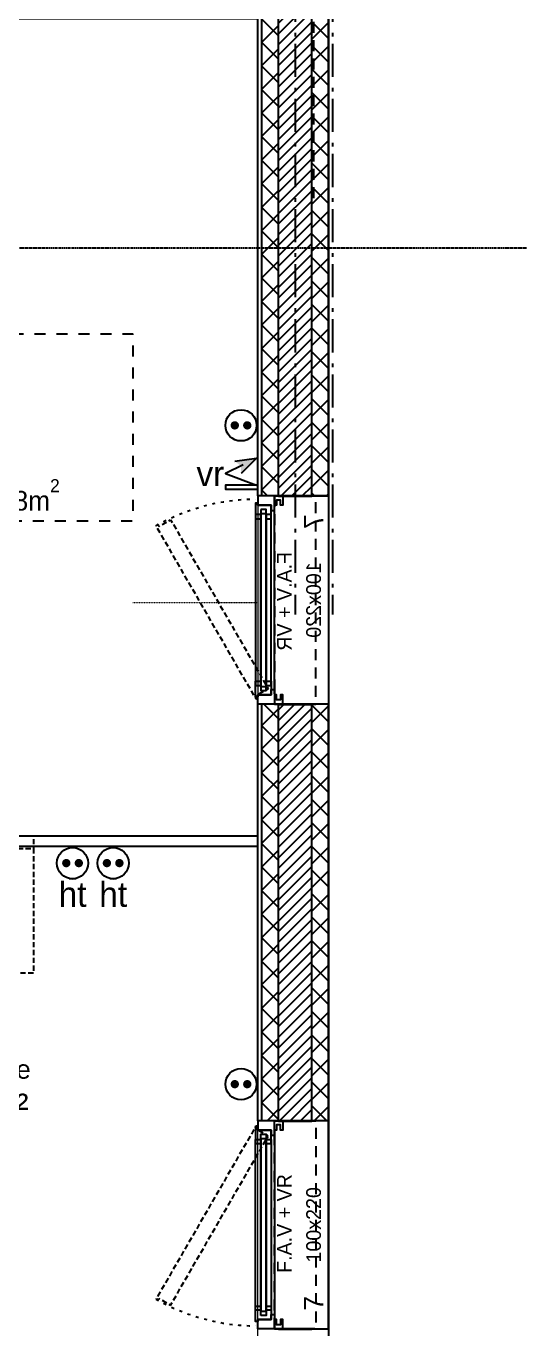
# Model space of a CAD drawing. Header units: centimetres. Extents: x -35664 to 50682, y -23001 to 23705.
# Drawn here: x 9673 to 9910, y 2742 to 3368 of the extents above; entities that cross this region are included whole.
import ezdxf

# ---------------------------------------------------------------- set-up
doc = ezdxf.new("R2010")
doc.units = ezdxf.units.CM
for name, pattern in [('ACAD_ISO03W100', [0.295276, 0.11811, -0.177165]), ('Style de ligne -1', [0.41664, 0.20828, -0.20836]), ('Style de ligne -11', [0.347222, 0.20828, -0.138942]), ('Style de ligne -13', [0.147638, 0.098425, -0.049213]), ('Style de ligne -14', [0.147638, 0.098425, -0.049213]), ('Style de ligne -17', [0.347222, 0.20828, -0.138942]), ('Style de ligne -18', [0.164042, 0.054681, -0.109361]), ('Style de ligne -6', [1.04164, 0.625, -0.20828, 0.06943, -0.13893]), ('VW-01', [0.41656, 0.20828, -0.20828])]:
    doc.linetypes.add(name, pattern=pattern)
for name, color, linetype in [('B aménagement intérieur', 252, 'Continuous'), ('B GÈnÈral_Hatch', 252, 'Continuous'), ('B Général', 252, 'Continuous'), ('C ANNOTATIONS-axes horizontaux', 252, 'Style de ligne -1'), ('C ANNOTATIONS-prestations', 252, 'Continuous'), ('C ANNOTATIONS-texte', 252, 'Continuous'), ('D SURFACES-shab', 252, 'Continuous'), ('prlm-VMC', 93, 'Continuous')]:
    doc.layers.add(name, color=color, linetype=linetype)
doc.layers.add('prlm-ELEC-CFO', color=1, linetype='Continuous', lineweight=25)
doc.layers.add('prlm-ZEROPLOT', color=254, linetype='Continuous', plot=False)
doc.layers.get('prlm-VMC').off()
doc.styles.add('Eurostile', font='Eurosti.TTF')
doc.styles.add('Eurostile (bold)', font='Eurostib.TTF')
doc.styles.add('prlm-elec-cfo', font='comic.ttf', dxfattribs={"height": 12})
doc.styles.add('prlm-sejc', font='arial.ttf', dxfattribs={"height": 20})
pattern_1 = [(135, (0, 0), (-5.656854, -5.656854), []), (225, (0, 0), (-5.656854, 5.656854), [])]
pattern_2 = [(45, (0, 0), (2.4253472, -2.6458333), [])]
pattern_3 = [(135, (0, 0), (-5.656854, -5.656854), []), (225, (0, 0), (-5.656854, 5.656854), [])]

# ---------------------------------------------------------------- blocks, each defined once
blk = doc.blocks.new('A 90.Groupe-24-1')
at = {"layer": 'B Général', "linetype": 'Style de ligne -11', "ltscale": 25.4}
blk.add_line((2145.67, -1173.93), (2145.67, 946.07), dxfattribs=at)
blk = doc.blocks.new('B 90.Cuisson')
at = {"layer": 'B Général', "linetype": 'Style de ligne -13', "ltscale": 25.4, "flags": 128}
blk.add_lwpolyline([(-30, 30), (-30, 36), (30, 36), (30, 30)], dxfattribs=at)
blk.add_lwpolyline([(-30, 30), (30, 30), (30, -30), (-30, -30)], close=True, dxfattribs=at)
at = {"layer": 'B Général', "insert": (0, 0), "char_height": 7.06, "attachment_point": 5, "line_spacing_factor": 0.894142, "style": 'Eurostile'}
blk.add_mtext('C', dxfattribs=at)
blk = doc.blocks.new('B 90.Lit 90.190')
at = {"layer": 'B Général', "linetype": 'VW-01', "ltscale": 25.4}
blk.add_line((45, 54.99), (-45, 20.35), dxfattribs=at)
at = {"layer": 'B Général', "linetype": 'VW-01', "ltscale": 25.4, "flags": 128}
for points in [[(-45, 95), (45, 95), (45, -95), (-45, -95)], [(-45, 95), (45, 95), (45, 54.99), (-45, 54.99)]]:
    blk.add_lwpolyline(points, close=True, dxfattribs=at)
blk = doc.blocks.new('B 90.T3 BS 101 (2D)')
at = {"layer": 'B Général', "linetype": 'Continuous'}
for p, q in [((41.06, -145.29), (291.06, -145.29)), ((41.06, -145.29), (291.06, -145.29)), ((41.06, -150.29), (291.06, -150.29)), ((41.06, -150.29), (291.06, -150.29))]:
    blk.add_line(p, q, dxfattribs=at)
at = {"layer": 'D SURFACES-shab', "lineweight": 18, "flags": 128}
for points in [[(41.06, 246.96), (291.06, 246.96), (291.06, -145.29), (41.06, -145.29)], [(291.06, -150.29), (-121.62, -150.29), (-121.62, -245.29), (-284.63, -245.29), (-284.63, -617.94), (291.06, -617.94)]]:
    blk.add_lwpolyline(points, close=True, dxfattribs=at)
at = {"layer": 'B Général', "rotation": 90}
blk.add_blockref('B 90.Lit 90.190', (136.06, 50.83), dxfattribs=at)
at = {"layer": 'B Général'}
blk.add_blockref('B 90.Cuisson', (153.38, -181.29), dxfattribs=at)
at = {"layer": 'C ANNOTATIONS-texte', "insert": (100.4, 25.99), "char_height": 9.412, "width": 117.0478, "attachment_point": 1, "line_spacing_factor": 0.894142, "style": 'Eurostile'}
blk.add_mtext('chambre 2 9,8m{\\H0.6667x;\\S2^ ;}', dxfattribs=at)
blk = doc.blocks.new('B 90.F 100x220 (all. vitrée fixe) + VR')
at = {"layer": 'B Général', "linetype": 'Continuous', "lineweight": 35}
for p, q in [((-50, 7), (-50, -9)), ((50, 7), (50, -9))]:
    blk.add_line(p, q, dxfattribs=at)
at = {"layer": 'B Général'}
blk.add_line((45, 9), (-45, 9), dxfattribs=at)
at = {"layer": 'B Général', "linetype": 'Style de ligne -14', "ltscale": 25.4, "flags": 128}
blk.add_lwpolyline([(-35.69, 65.82), (-36.19, 64.95), (-35.32, 64.45), (-38.57, 58.82), (42.63, 11.94), (45.88, 17.57), (46.75, 17.07), (47.25, 17.93)], close=True, dxfattribs=at)
at = {"layer": 'B Général', "flags": 128}
for points in [[(-43, 10.5), (-43, 9), (-50, 9), (-50, 17), (-45.5, 17), (-45.5, 10.5)], [(-43.5, 15.5), (43.5, 15.5), (43.5, 13), (-43.5, 13)], [(-41, 18), (41, 18), (41, 15.5), (-41, 15.5)], [(-41, 13), (41, 13), (41, 10.5), (-41, 10.5)], [(43, 10.5), (43, 9), (50, 9), (50, 17), (45.5, 17), (45.5, 10.5)], [(-50, 9), (-50, 5), (-45.5, 5), (-45.5, 6), (-48, 6), (-48, 8), (-45.5, 8), (-45.5, 9)], [(50, 9), (50, 5), (45.5, 5), (45.5, 6), (48, 6), (48, 8), (45.5, 8), (45.5, 9)]]:
    blk.add_lwpolyline(points, close=True, dxfattribs=at)
at = {"layer": 'B Général', "linetype": 'Continuous', "flags": 128}
for points in [[(-39, 15.5), (-41.5, 15.5), (-41.5, 13), (-39, 13), (-39, 10.5), (-45.5, 10.5), (-45.5, 17), (-46.5, 17), (-46.5, 18), (-39, 18)], [(39, 15.5), (41.5, 15.5), (41.5, 13), (39, 13), (39, 10.5), (45.5, 10.5), (45.5, 17), (46.5, 17), (46.5, 18), (39, 18)]]:
    blk.add_lwpolyline(points, close=True, dxfattribs=at)
at = {"layer": 'B Général', "linetype": 'Style de ligne -17', "ltscale": 25.4, "flags": 128}
blk.add_lwpolyline([(-50, 9), (50, 9), (50, -11), (-50, -11)], close=True, dxfattribs=at)
at = {"layer": 'B Général', "flags": 128}
blk.add_lwpolyline([(-50, -9), (-50, -17), (50, -17), (50, -9)], dxfattribs=at)
at = {"layer": 'B Général'}
blk.add_circle((47, 17.5), 0.5, dxfattribs=at)
at = {"layer": 'B Général', "linetype": 'Style de ligne -18', "ltscale": 25.4}
blk.add_arc((49, 17.5), 97.5, 150.29382, 179.70618, dxfattribs=at)
at = {"layer": 'B Général', "insert": (-23.11, 7.7), "char_height": 7.059, "attachment_point": 1, "line_spacing_factor": 0.894142, "style": 'Eurostile'}
blk.add_mtext('F.A.V + VR', dxfattribs=at)
at = {"layer": 'C ANNOTATIONS-prestations', "insert": (-41.15, -5.19), "char_height": 9.41, "attachment_point": 1, "rotation": 360, "line_spacing_factor": 0.894142, "style": 'Eurostile (bold)'}
blk.add_mtext('7', dxfattribs=at)
at = {"layer": 'C ANNOTATIONS-prestations', "insert": (0, -6.3), "char_height": 7.059, "width": 100, "attachment_point": 2, "rotation": 360, "line_spacing_factor": 0.894142, "style": 'Eurostile'}
blk.add_mtext('100x220', dxfattribs=at)
blk = doc.blocks.new('B 90.Groupe-20-1')
at = {"layer": 'B Général', "linetype": 'Style de ligne -11', "ltscale": 25.4}
blk.add_line((2145.67, -1173.93), (2145.67, 946.07), dxfattribs=at)
blk = doc.blocks.new('xi.EA')
at = {"layer": 'prlm-ZEROPLOT', "color": 250, "linetype": 'ACAD_ISO03W100', "lineweight": 0, "ltscale": 0.2}
blk.add_lwpolyline([(0, 0), (0, 60)], dxfattribs=at)
blk = doc.blocks.new('xi.PC')
at = {"color": 0, "lineweight": 5}
blk.add_wipeout([(-7.5, -7.5), (7.5, -7.5), (7.5, 7.5), (-7.5, 7.5)], dxfattribs=at).dxf.layer = 'prlm-ELEC-CFO'
at = {"layer": 'prlm-ELEC-CFO', "color": 0, "linetype": 'ByBlock', "lineweight": 5, "const_width": 2}
for points in [[(-4, 0, 1), (-2, 0, 1)], [(2, 0, 1), (4, 0, 1)]]:
    blk.add_lwpolyline(points, format="xyb", close=True, dxfattribs=at)
at = {"layer": 'prlm-ELEC-CFO', "color": 0, "linetype": 'ByBlock', "lineweight": -2}
blk.add_circle((0, 0), 7.5, dxfattribs=at)
blk = doc.blocks.new('xi.PCHT')
at = {"color": 0, "lineweight": 5}
blk.add_wipeout([(-7.5, -7.5), (7.5, -7.5), (7.5, 7.5), (-7.5, 7.5)], dxfattribs=at).dxf.layer = 'prlm-ELEC-CFO'
at = {"layer": 'prlm-ELEC-CFO', "color": 0, "linetype": 'ByBlock', "lineweight": 5, "const_width": 2}
for points in [[(-4, 0, 1), (-2, 0, 1)], [(2, 0, 1), (4, 0, 1)]]:
    blk.add_lwpolyline(points, format="xyb", close=True, dxfattribs=at)
at = {"layer": 'prlm-ELEC-CFO', "color": 0, "linetype": 'ByBlock', "lineweight": -2}
blk.add_circle((0, 0), 7.5, dxfattribs=at)
blk = doc.blocks.new('xi.4m²')
at = {"color": 0}
blk.add_wipeout([(-34.54, 20.54), (34.54, 20.54), (34.54, -20.54), (-34.54, -20.54)], dxfattribs=at).dxf.layer = 'prlm-ELEC-CFO'
at = {"layer": 'prlm-ELEC-CFO', "color": 0, "attachment_point": 6, "line_spacing_factor": 0.8, "style": 'prlm-sejc'}
for s, insert, char_height in [('surf cuisine', (30.36, 8.9), 9), ('4 m²', (29.31, -9.19), 13)]:
    blk.add_mtext(s, dxfattribs=dict(at, insert=insert, char_height=char_height))
at = {"layer": 'prlm-ELEC-CFO', "color": 0, "style": 'prlm-sejc', "flags": 8}
blk.add_attdef('?', (-28.3, -16.79), '', height=20, dxfattribs=at)
blk = doc.blocks.new('xi.VR')
at = {"layer": 'prlm-ELEC-CFO', "lineweight": 5}
blk.add_hatch(color=0, dxfattribs=at).paths.add_polyline_path([(-3, 6), (-0.1, 3.7), (0, 0), (7.5, 7.5)])
at = {"layer": 'prlm-ELEC-CFO', "color": 0}
for points in [[(-3, 6), (7.5, 7.5), (0, 0)], [(0.95, 4.23), (-7.5, 0), (7.5, -5.5), (-7.5, -5.5), (-7.5, -7.5), (7.5, -7.5)]]:
    blk.add_lwpolyline(points, dxfattribs=at)

msp = doc.modelspace()

# ---------------------------------------------------------------- hatches: boundary and pattern name
at = {"layer": 'B GÈnÈral_Hatch', "linetype": 'Continuous'}
h = msp.add_hatch(dxfattribs=at)
h.set_pattern_fill('02_ISOLANT', color=256, angle=90, style=0, pattern_type=2)
h.set_pattern_definition(pattern_1)
h.paths.add_polyline_path([(9786.485, 3142.386), (9794.485, 3142.386), (9794.485, 3386.389), (9786.485, 3386.389)])
h = msp.add_hatch(dxfattribs=at)
h.set_pattern_fill('50_BETON', color=256, style=0, pattern_type=2)
h.set_pattern_definition(pattern_2)
h.paths.add_polyline_path([(9794.485, 3142.386), (9810.485, 3142.386), (9810.485, 3386.389), (9794.485, 3386.389)])
h = msp.add_hatch(dxfattribs=at)
h.set_pattern_fill('02_ISOLANT', color=256, angle=90, style=0, pattern_type=2)
h.set_pattern_definition(pattern_1)
h.paths.add_polyline_path([(9810.485, 3142.386), (9818.485, 3142.386), (9818.485, 3386.389), (9810.485, 3386.389)])
h = msp.add_hatch(dxfattribs=at)
h.set_pattern_fill('02_ISOLANT', color=256, angle=90, style=0, pattern_type=2)
h.set_pattern_definition(pattern_3)
h.paths.add_polyline_path([(9786.485, 2842.386), (9794.485, 2842.386), (9794.485, 3042.386), (9786.485, 3042.386)])
h = msp.add_hatch(dxfattribs=at)
h.set_pattern_fill('50_BETON', color=256, style=0, pattern_type=2)
h.set_pattern_definition(pattern_2)
h.paths.add_polyline_path([(9794.485, 2842.386), (9810.485, 2842.386), (9810.485, 3042.386), (9794.485, 3042.386)])
h = msp.add_hatch(dxfattribs=at)
h.set_pattern_fill('02_ISOLANT', color=256, angle=90, style=0, pattern_type=2)
h.set_pattern_definition(pattern_3)
h.paths.add_polyline_path([(9810.485, 2842.386), (9818.485, 2842.386), (9818.485, 3042.386), (9810.485, 3042.386)])

# ---------------------------------------------------------------- linework, layer by layer
at = {"layer": 'B Général', "linetype": 'Continuous'}
for p, q in [((9784.485, 3142.386), (9784.485, 3386.389)), ((9784.485, 3142.386), (9784.485, 3386.389)), ((9786.485, 3142.386), (9786.485, 3386.389)), ((9786.485, 3142.386), (9786.485, 3386.389)), ((9794.485, 3142.386), (9794.485, 3386.389)), ((9810.485, 3142.386), (9810.485, 3386.389)), ((9818.485, 3142.386), (9818.485, 3386.389)), ((9818.485, 3142.386), (9818.485, 3386.389)), ((9818.485, 3142.386), (9784.485, 3142.386)), ((9784.485, 2842.386), (9784.485, 3042.386)), ((9818.485, 3042.386), (9784.485, 3042.386)), ((9784.485, 2842.386), (9784.485, 3042.386)), ((9786.485, 2842.386), (9786.485, 3042.386)), ((9786.485, 2842.386), (9786.485, 3042.386)), ((9794.485, 2842.386), (9794.485, 3042.386)), ((9810.485, 2842.386), (9810.485, 3042.386)), ((9818.485, 2842.386), (9818.485, 3042.386)), ((9818.485, 2842.386), (9818.485, 3042.386)), ((9818.485, 2842.386), (9784.485, 2842.386))]:
    msp.add_line(p, q, dxfattribs=at)
at = {"layer": 'B Général', "linetype": 'Continuous', "lineweight": 18}
for p, q in [((9794.485, 3142.386), (9794.485, 3386.389)), ((9810.485, 3142.386), (9810.485, 3386.389)), ((9794.485, 2842.386), (9794.485, 3042.386)), ((9810.485, 2842.386), (9810.485, 3042.386))]:
    msp.add_line(p, q, dxfattribs=at)
at = {"layer": 'B Général', "linetype": 'Style de ligne -6', "ltscale": 25.4, "flags": 128}
for points in [[(9745.56, 5820.389), (9745.56, 5736.889), (9802.484, 5687.889), (9802.484, 3085.389)], [(9745.56, 5820.389), (9745.56, 5736.889), (9802.484, 5687.889), (9802.484, 3085.389)], [(9877.409, 5820.389), (9877.409, 5736.889), (9820.484, 5687.889), (9820.484, 3085.389)], [(9877.409, 5820.389), (9877.409, 5736.889), (9820.484, 5687.889), (9820.484, 3085.389)]]:
    msp.add_lwpolyline(points, dxfattribs=at)
at = {"layer": 'C ANNOTATIONS-axes horizontaux'}
msp.add_line((12370.813, 3261.389), (2960.813, 3261.389), dxfattribs=at)
msp.add_line((12370.813, 3261.389), (2960.813, 3261.389), dxfattribs=at)
at = {"layer": 'prlm-ZEROPLOT'}
msp.add_lwpolyline([(8418.485, 4917.388), (10859.388, 4917.388), (10859.389, 3517.39), (9818.485, 3517.39), (9818.485, 2192.491), (8418.485, 2192.491)], close=True, dxfattribs=at)

# ---------------------------------------------------------------- block references
at = {"layer": 'B aménagement intérieur'}
msp.add_blockref('B 90.T3 BS 101 (2D)', (9493.423, 3124.43), dxfattribs=at)
at = {"layer": 'B Général'}
for name in ['A 90.Groupe-24-1', 'B 90.Groupe-20-1']:
    msp.add_blockref(name, (7665.813, 4459.319), dxfattribs=at)
at = {"layer": 'B Général', "xscale": -1, "rotation": 90}
msp.add_blockref('B 90.F 100x220 (all. vitrée fixe) + VR', (9801.485, 3092.386), dxfattribs=at)
at = {"layer": 'B Général', "rotation": 90}
msp.add_blockref('B 90.F 100x220 (all. vitrée fixe) + VR', (9801.485, 2792.386), dxfattribs=at)
at = {"layer": 'prlm-VMC', "rotation": 90}
msp.add_blockref('xi.EA', (9784.485, 3091.041), dxfattribs=at)

# ---------------------------------------------------------------- next in the draw order: block references
at = {"layer": 'prlm-ELEC-CFO'}
for p in [(9776.485, 3176.253), (9776.485, 2859.914)]:
    msp.add_blockref('xi.PC', p, dxfattribs=at)
msp.add_blockref('xi.4m²', (9645.158, 2858.077), dxfattribs=at).add_auto_attribs({'?': '>'})

# ---------------------------------------------------------------- next in the draw order: texts
at = {"layer": 'prlm-ELEC-CFO', "lineweight": 20, "char_height": 12, "attachment_point": 5, "line_spacing_factor": 0.8, "style": 'prlm-elec-cfo', "bg_fill": 3, "box_fill_scale": 1.1, "bg_fill_color": 256, "bg_fill_transparency": 0}
for s, insert in [('vr', (9761.767, 3153.075)), ('ht', (9695.583, 2950.992)), ('ht', (9715.076, 2950.992))]:
    msp.add_mtext(s, dxfattribs=dict(at, insert=insert))

# ---------------------------------------------------------------- next in the draw order: block references
at = {"layer": 'prlm-ELEC-CFO'}
for name, p in [('xi.VR', (9776.485, 3153.075)), ('xi.PCHT', (9695.583, 2966.068)), ('xi.PCHT', (9715.076, 2966.068))]:
    msp.add_blockref(name, p, dxfattribs=at)

doc.saveas('drawing.dxf')
